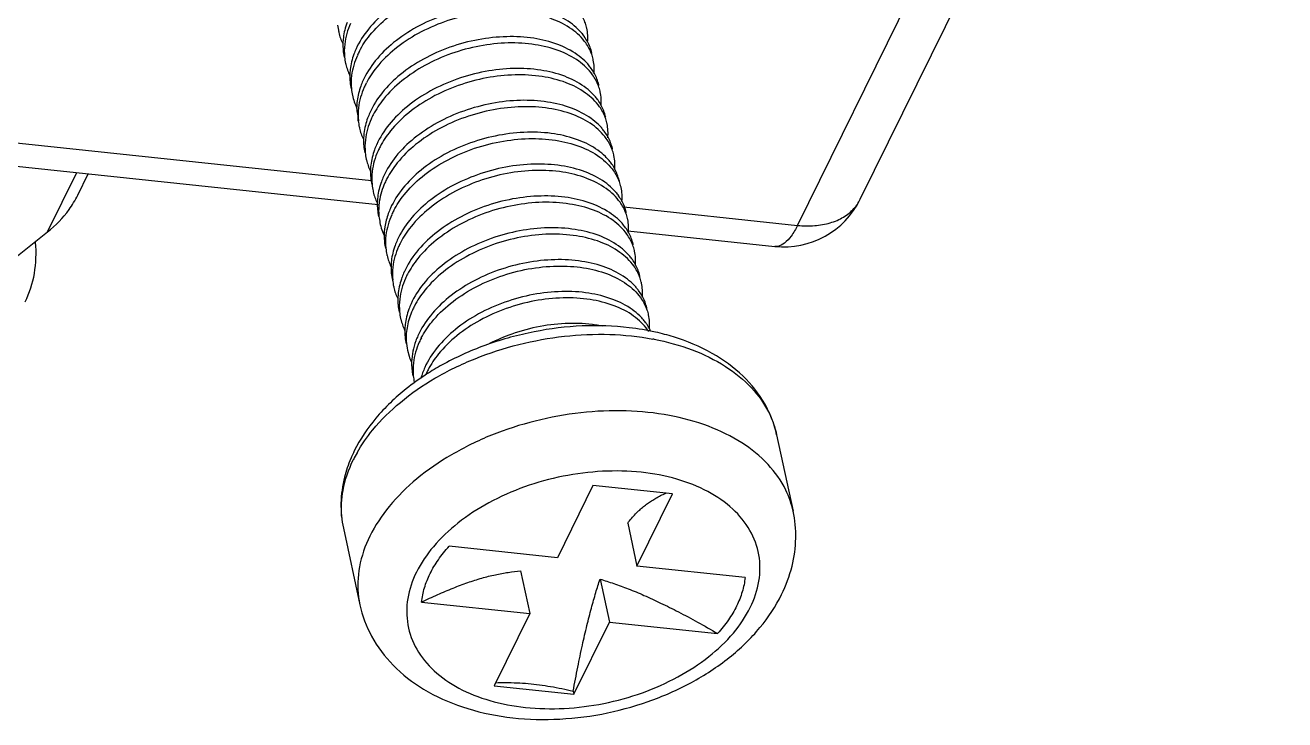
# Model space of a CAD drawing. Header units: millimetres. Extents: x 10368 to 13229, y -13270 to -11269.
# Drawn here: x 13134.02 to 13148.8, y -12437.06 to -12428.91 of the extents above; entities that cross this region are included whole.
import ezdxf

# ---------------------------------------------------------------- set-up
doc = ezdxf.new("R2010")
doc.units = ezdxf.units.MM

# ---------------------------------------------------------------- blocks, each defined once
blk = doc.blocks.new('u59')
at = {"color": 7, "linetype": 'Continuous'}
for p, q in [((-576.26, 172.599), (-576.677, 171.752)), ((-575.327, 172.501), (-576.26, 172.599)), ((-576.252, 172.563), (-576.26, 172.599)), ((-575.744, 171.653), (-575.327, 172.501)), ((-576.677, 171.752), (-577.947, 171.886)), ((-576.568, 171.249), (-576.677, 171.752)), ((-574.474, 171.519), (-575.744, 171.653)), ((-575.636, 171.151), (-575.744, 171.653)), ((-573.557, 170.652), (-573.75, 171.549)), ((-578.27, 171.229), (-577, 171.095)), ((-577, 171.095), (-577.417, 170.248)), ((-576.892, 170.592), (-577, 171.095)), ((-576.485, 170.149), (-576.068, 170.997)), ((-576.068, 170.997), (-574.797, 170.862)), ((-578.64, 169.555), (-578.833, 170.452)), ((-577.417, 170.248), (-576.485, 170.149)), ((-566.929, 169.68), (-570.086, 167.176)), ((-574.308, 168.563), (-574.327, 168.633)), ((-576.895, 167.164), (-578.619, 167.346)), ((-570.086, 167.176), (-570.429, 166.48)), ((-578.885, 167.099), (-583.866, 156.983)), ((-576.845, 166.883), (-578.885, 167.099)), ((-564.258, 165.828), (-573.963, 166.854)), ((-579.621, 166.793), (-584.602, 156.677)), ((-570.439, 166.743), (-570.562, 166.494)), ((-564.524, 165.581), (-573.886, 166.571))]:
    blk.add_line(p, q, dxfattribs=at)
for centre, radius, start, end in [((-574.6, 170.425), 1.068, 4.5647, 12.2501), ((-575.139, 170.569), 1.633, 330.5442, 333.7683), ((-575.167, 170.475), 1.653, 333.7734, 337.2464), ((-575.046, 168.796), 0.673, 5.6993, 12.1284), ((-576.216, 171.458), 3.109, 302.3149, 302.8257), ((-575.407, 169.238), 0.965, 332.4976, 335.753), ((-575.335, 169.138), 0.903, 335.7502, 340.0282), ((-575.284, 169.119), 0.849, 340.0241, 344.5813), ((-575.039, 168.719), 0.682, 358.4176, 12.1458), ((-575.095, 168.72), 0.738, 348.6999, 358.3944), ((-574.974, 168.418), 0.682, 18.4031, 24.7375), ((-574.974, 168.42), 0.681, 3.2591, 12.1522), ((-576.63, 171.424), 3.043, 259.1573, 259.4373), ((-576.656, 168.573), 0.557, 204.1666, 208.4019), ((-575.327, 168.864), 0.965, 332.4989, 335.753), ((-575.256, 168.765), 0.905, 335.749, 339.9376), ((-576.638, 168.583), 0.578, 208.4137, 215.4075), ((-576.614, 168.6), 0.608, 215.4191, 220.2756), ((-576.571, 168.637), 0.665, 220.2933, 225.8658), ((-574.885, 168.048), 0.673, 5.6993, 12.1284), ((-575.246, 168.49), 0.965, 332.4976, 335.753), ((-575.174, 168.39), 0.903, 335.7502, 340.0282), ((-576.557, 168.209), 0.578, 208.444, 215.4074), ((-568.707, 167.448), 1.243, 153.9254, 170.1025), ((-576.533, 168.227), 0.608, 215.419, 220.2691), ((-576.49, 168.263), 0.665, 220.287, 225.8659), ((-574.804, 167.674), 0.673, 5.6993, 12.1284), ((-575.165, 168.117), 0.965, 332.4976, 335.753), ((-575.093, 168.016), 0.903, 335.7502, 340.0282), ((-576.477, 167.835), 0.578, 208.444, 215.4074), ((-576.452, 167.853), 0.608, 215.419, 220.2691), ((-576.409, 167.89), 0.665, 220.287, 225.8659), ((-578.724, 166.351), 1, 83.9609, 153.8327), ((-575.085, 167.743), 0.965, 332.4976, 335.753), ((-575.012, 167.643), 0.903, 335.7502, 340.0282), ((-574.724, 167.3), 0.673, 5.6993, 12.1284), ((-576.396, 167.461), 0.578, 208.444, 215.4074), ((-574.66, 166.921), 0.691, 12.293, 26.4694), ((-576.372, 167.479), 0.608, 215.419, 220.2691), ((-576.329, 167.516), 0.665, 220.287, 225.8659), ((-574.634, 166.927), 0.663, 5.733, 12.2327), ((-575.004, 167.369), 0.965, 332.4929, 335.7529), ((-574.933, 167.269), 0.904, 335.7494, 339.9927), ((-569.37, 166.219), 1.191, 144.3265, 153.8663), ((-576.315, 167.088), 0.578, 208.5191, 215.4069), ((-576.291, 167.105), 0.608, 215.419, 220.2686), ((-576.248, 167.142), 0.665, 220.2865, 225.8659), ((-574.923, 166.995), 0.965, 332.4976, 335.753), ((-574.851, 166.895), 0.903, 335.7502, 340.0282), ((-574.562, 166.553), 0.673, 5.6993, 12.1284), ((-576.235, 166.714), 0.578, 208.444, 215.4074), ((-576.21, 166.731), 0.608, 215.419, 220.2691), ((-576.167, 166.768), 0.665, 220.287, 225.8659), ((-574.482, 166.179), 0.673, 5.6993, 12.1284), ((-574.843, 166.621), 0.965, 332.4976, 335.753), ((-574.77, 166.521), 0.903, 335.7502, 340.0282), ((-576.154, 166.34), 0.578, 208.444, 215.4074), ((-576.13, 166.358), 0.608, 215.419, 220.2691), ((-576.087, 166.394), 0.665, 220.287, 225.8659), ((-574.762, 166.248), 0.965, 332.4976, 335.753), ((-574.69, 166.148), 0.903, 335.7502, 340.0282), ((-574.401, 165.805), 0.673, 5.6993, 12.1284), ((-576.074, 165.966), 0.578, 208.444, 215.4074), ((-576.049, 165.984), 0.608, 215.419, 220.2691), ((-576.006, 166.021), 0.665, 220.287, 225.8659), ((-574.312, 165.433), 0.664, 5.6802, 12.1871), ((-574.681, 165.874), 0.965, 332.4976, 335.753), ((-574.609, 165.774), 0.904, 335.7499, 340.0166), ((-575.993, 165.593), 0.578, 208.444, 215.4074), ((-575.969, 165.61), 0.608, 215.419, 220.2691), ((-575.926, 165.647), 0.665, 220.287, 225.8659), ((-574.601, 165.5), 0.965, 332.4976, 335.753), ((-574.528, 165.4), 0.903, 335.7502, 340.0282), ((-574.24, 165.058), 0.673, 5.6993, 12.1284), ((-575.912, 165.219), 0.578, 208.444, 215.4074), ((-575.888, 165.236), 0.608, 215.419, 220.2691), ((-575.845, 165.273), 0.665, 220.287, 225.8659), ((-574.159, 164.684), 0.673, 5.6993, 12.1284)]:
    blk.add_arc(centre, radius, start, end, dxfattribs=at)
for points, start_tangent, end_tangent in [([(-573.75, 171.549), (-573.888, 171.919), (-574.14, 172.258), (-574.498, 172.54), (-574.954, 172.748), (-575.474, 172.867), (-576.027, 172.893), (-576.587, 172.831), (-577.132, 172.685), (-577.639, 172.461), (-578.084, 172.168), (-578.444, 171.817), (-578.698, 171.428)], (-0.210869, 0.977514), (-0.441734, -0.897146)), ([(-574.414, 171.167), (-574.312, 171.477), (-574.313, 171.785), (-574.417, 172.071), (-574.62, 172.323), (-574.91, 172.527), (-575.274, 172.673), (-575.693, 172.754), (-576.146, 172.765), (-576.611, 172.707), (-577.064, 172.581), (-577.481, 172.395), (-577.843, 172.158), (-578.132, 171.881), (-578.33, 171.581)], (0.441734, 0.897146), (-0.441734, -0.897146)), ([(-576.252, 172.563), (-576.307, 172.28), (-576.361, 172.023), (-576.414, 171.792), (-576.467, 171.588), (-576.518, 171.407), (-576.568, 171.249)], (-0.185486, -0.982647), (-0.320445, -0.947267)), ([(-575.345, 172.464), (-575.457, 172.462), (-575.592, 172.465), (-575.725, 172.474), (-575.857, 172.489), (-575.988, 172.508), (-576.12, 172.533), (-576.252, 172.563)], (-0.999387, -0.035021), (-0.971154, 0.238451)), ([(-578.17, 171.564), (-578.074, 171.728), (-577.947, 171.886)], (0.441734, 0.897146), (0.673108, 0.739544)), ([(-576.568, 171.249), (-576.728, 171.3), (-576.899, 171.362), (-577.083, 171.439), (-577.279, 171.529), (-577.488, 171.633), (-577.711, 171.753), (-577.947, 171.886)], (-0.960593, 0.277958), (-0.866594, 0.499014)), ([(-578.33, 171.581), (-578.432, 171.271), (-578.431, 170.964), (-578.327, 170.677), (-578.125, 170.426), (-577.834, 170.222), (-577.47, 170.076), (-577.051, 169.995), (-576.598, 169.984), (-576.134, 170.042), (-575.681, 170.167), (-575.263, 170.354), (-574.901, 170.591), (-574.613, 170.868), (-574.414, 171.167)], (-0.441734, -0.897146), (0.441734, 0.897146)), ([(-578.27, 171.229), (-578.236, 171.397), (-578.17, 171.564)], (0.106327, 0.994331), (0.441734, 0.897146)), ([(-574.474, 171.519), (-574.663, 171.43), (-574.843, 171.354), (-575.016, 171.289), (-575.181, 171.237), (-575.34, 171.197), (-575.491, 171.169), (-575.636, 171.151)], (-0.898809, -0.43834), (-0.995587, -0.093845)), ([(-574.474, 171.519), (-574.508, 171.351), (-574.574, 171.184)], (-0.106327, -0.994331), (-0.441734, -0.897146)), ([(-573.867, 170.744), (-573.745, 171.105), (-573.735, 171.461), (-573.75, 171.549)], (0.441734, 0.897146), (-0.211857, 0.977301)), ([(-578.698, 171.428), (-578.82, 171.097), (-578.864, 170.769), (-578.833, 170.452)], (-0.441734, -0.897146), (0.210869, -0.977514)), ([(-574.574, 171.184), (-574.671, 171.021), (-574.797, 170.862)], (-0.441734, -0.897146), (-0.673108, -0.739544)), ([(-578.833, 170.452), (-578.747, 170.204), (-578.539, 169.903), (-578.232, 169.65), (-577.84, 169.456), (-577.381, 169.329), (-576.874, 169.275), (-576.342, 169.297), (-575.808, 169.394), (-575.294, 169.56), (-574.825, 169.79), (-574.419, 170.072), (-574.095, 170.395), (-573.867, 170.744)], (0.211857, -0.977301), (0.441734, 0.897146)), ([(-576.892, 170.592), (-576.938, 170.536), (-576.985, 170.484), (-577.033, 170.438), (-577.079, 170.397), (-577.126, 170.362), (-577.173, 170.329), (-577.224, 170.298), (-577.279, 170.269), (-577.34, 170.24)], (-0.607708, -0.794161), (-0.916433, -0.400188)), ([(-573.643, 169.835), (-573.57, 170.052), (-573.528, 170.357), (-573.557, 170.652)], (0.386564, 0.922263), (-0.210869, 0.977514)), ([(-573.536, 170.51), (-573.552, 170.208), (-573.674, 169.847)], (0.079803, -0.996811), (-0.441734, -0.897146)), ([(-573.717, 169.766), (-573.902, 169.498), (-574.225, 169.175), (-574.631, 168.892), (-575.101, 168.663), (-575.614, 168.496), (-576.149, 168.4), (-576.681, 168.378), (-577.188, 168.432)], (-0.491493, -0.870882), (-0.983054, 0.183314)), ([(-574.53, 168.846), (-574.295, 169.015), (-573.937, 169.361), (-573.684, 169.744)], (0.840319, 0.542092), (0.441734, 0.897146)), ([(-577.202, 168.435), (-577.647, 168.558), (-578.038, 168.753), (-578.345, 169.006), (-578.554, 169.307), (-578.64, 169.555)], (-0.982147, 0.188116), (-0.211857, 0.977301)), ([(-578.64, 169.555), (-578.501, 169.194), (-578.246, 168.868), (-577.884, 168.6), (-577.43, 168.407), (-577.219, 168.351)], (0.210869, -0.977514), (0.975867, -0.218365)), ([(-577.219, 168.351), (-576.911, 168.299), (-576.358, 168.279), (-575.795, 168.347), (-575.247, 168.497), (-574.739, 168.722), (-574.554, 168.831)], (0.975867, -0.218365), (0.845119, 0.534578)), ([(-577.139, 168.343), (-577.125, 168.323), (-576.962, 168.162), (-576.733, 168.042), (-576.452, 167.969), (-576.135, 167.95), (-575.8, 167.985), (-575.468, 168.075), (-575.158, 168.213), (-574.888, 168.394), (-574.673, 168.607), (-574.551, 168.792)], (0.544491, -0.838767), (0.461533, 0.887123)), ([(-574.447, 168.468), (-574.378, 168.71), (-574.377, 168.862)], (0.41041, 0.911901), (-0.099699, 0.995018)), ([(-577.033, 168.16), (-576.946, 168.087), (-576.717, 167.967), (-576.436, 167.894), (-576.119, 167.875), (-575.784, 167.91), (-575.452, 168), (-575.142, 168.138), (-574.872, 168.319), (-574.657, 168.533), (-574.511, 168.767)], (0.717132, -0.696937), (0.41041, 0.911901)), ([(-576.592, 168.282), (-576.517, 168.268), (-576.199, 168.249), (-575.865, 168.284), (-575.533, 168.374), (-575.272, 168.486)], (0.979648, -0.200722), (0.8894, 0.45713)), ([(-574.406, 168.454), (-574.372, 168.576)], (0.342689, 0.939449), (0.194819, 0.980839)), ([(-574.277, 168.326), (-574.292, 168.488)], (0.025892, 0.999665), (-0.21051, 0.977592)), ([(-574.471, 168.419), (-574.593, 168.233), (-574.812, 168.016), (-575.085, 167.835), (-575.391, 167.699), (-575.726, 167.61), (-576.063, 167.576), (-576.375, 167.596), (-576.654, 167.669), (-576.88, 167.787), (-577.041, 167.944), (-577.113, 168.077)], (-0.461513, -0.887133), (-0.350755, 0.936467)), ([(-576.953, 167.786), (-576.866, 167.714), (-576.637, 167.593), (-576.355, 167.521), (-576.038, 167.501), (-575.704, 167.537), (-575.371, 167.626), (-575.061, 167.765), (-574.791, 167.945), (-574.577, 168.159), (-574.431, 168.393)], (0.717132, -0.696937), (0.41041, 0.911901)), ([(-574.366, 168.094), (-574.307, 168.277), (-574.294, 168.458)], (0.41041, 0.911901), (-0.056715, 0.99839)), ([(-574.227, 168.189), (-574.23, 168.2), (-574.275, 168.33)], (-0.21051, 0.977592), (-0.417903, 0.908491)), ([(-577.134, 168.149), (-577.143, 168.313)], (-0.209965, 0.977709), (0.095684, 0.995412)), ([(-574.325, 168.082), (-574.282, 168.262), (-574.277, 168.326)], (0.341218, 0.939984), (0.025892, 0.999665)), ([(-577.113, 168.077), (-577.131, 168.135), (-577.134, 168.149)], (-0.350755, 0.936467), (-0.209965, 0.977709)), ([(-577.118, 168.074), (-577.116, 168.065), (-577.066, 167.934)], (0.210234, -0.977651), (0.475952, -0.879471)), ([(-577.032, 167.703), (-576.964, 167.575), (-576.801, 167.415), (-576.572, 167.294), (-576.291, 167.222), (-575.974, 167.202), (-575.639, 167.238), (-575.307, 167.327), (-574.997, 167.466), (-574.726, 167.646), (-574.512, 167.86), (-574.39, 168.045)], (0.350903, -0.936412), (0.461533, 0.887123)), ([(-574.286, 167.72), (-574.217, 167.963), (-574.216, 168.115)], (0.41041, 0.911901), (-0.099699, 0.995018)), ([(-574.196, 167.952), (-574.211, 168.115)], (0.025892, 0.999665), (-0.21051, 0.977592)), ([(-577.063, 167.939), (-577.054, 167.775)], (-0.095434, -0.995436), (0.210234, -0.977651)), ([(-576.872, 167.412), (-576.785, 167.34), (-576.556, 167.219), (-576.275, 167.147), (-575.958, 167.127), (-575.623, 167.163), (-575.291, 167.252), (-574.981, 167.391), (-574.71, 167.572), (-574.496, 167.785), (-574.35, 168.019)], (0.717132, -0.696937), (0.41041, 0.911901)), ([(-574.244, 167.708), (-574.201, 167.888), (-574.196, 167.952)], (0.341218, 0.939984), (0.025892, 0.999665)), ([(-574.147, 167.815), (-574.149, 167.826), (-574.194, 167.957)], (-0.21051, 0.977592), (-0.417903, 0.908491)), ([(-577.054, 167.775), (-577.051, 167.766), (-577.032, 167.703)], (0.210234, -0.977651), (0.350903, -0.936412)), ([(-574.205, 167.347), (-574.136, 167.589), (-574.135, 167.741)], (0.41041, 0.911901), (-0.099699, 0.995018)), ([(-574.116, 167.578), (-574.131, 167.741)], (0.025892, 0.999665), (-0.21051, 0.977592)), ([(-577.037, 167.7), (-577.035, 167.691), (-576.985, 167.56)], (0.210234, -0.977651), (0.475952, -0.879471)), ([(-576.952, 167.33), (-576.883, 167.201), (-576.72, 167.041), (-576.492, 166.92), (-576.21, 166.848), (-575.893, 166.828), (-575.559, 166.864), (-575.226, 166.953), (-574.916, 167.092), (-574.646, 167.273), (-574.431, 167.486), (-574.309, 167.671)], (0.350903, -0.936412), (0.461533, 0.887123)), ([(-576.792, 167.039), (-576.704, 166.966), (-576.475, 166.846), (-576.194, 166.773), (-575.877, 166.754), (-575.542, 166.789), (-575.21, 166.878), (-574.9, 167.017), (-574.63, 167.198), (-574.415, 167.411), (-574.269, 167.646)], (0.717132, -0.696937), (0.41041, 0.911901)), ([(-569.931, 167.662), (-569.945, 167.298)], (-0.172599, -0.984992), (0.089079, -0.996025)), ([(-576.982, 167.565), (-576.973, 167.401)], (-0.095434, -0.995436), (0.210234, -0.977651)), ([(-574.163, 167.334), (-574.12, 167.514), (-574.116, 167.578)], (0.341218, 0.939984), (0.025892, 0.999665)), ([(-574.066, 167.442), (-574.069, 167.453), (-574.113, 167.583)], (-0.21051, 0.977592), (-0.417903, 0.908491)), ([(-578.885, 167.099), (-578.81, 167.225), (-578.731, 167.308), (-578.652, 167.345), (-578.619, 167.345)], (0.441734, 0.897146), (0.993802, -0.111161)), ([(-576.973, 167.401), (-576.971, 167.392), (-576.952, 167.33)], (0.210234, -0.977651), (0.350903, -0.936412)), ([(-576.957, 167.327), (-576.955, 167.317), (-576.904, 167.186)], (0.210234, -0.977651), (0.475952, -0.879471)), ([(-576.871, 166.956), (-576.803, 166.828), (-576.64, 166.667), (-576.411, 166.547), (-576.13, 166.474), (-575.812, 166.455), (-575.478, 166.49), (-575.146, 166.579), (-574.835, 166.718), (-574.565, 166.899), (-574.351, 167.112), (-574.229, 167.297)], (0.350903, -0.936412), (0.461533, 0.887123)), ([(-574.124, 166.973), (-574.056, 167.215), (-574.054, 167.367)], (0.41041, 0.911901), (-0.099699, 0.995018)), ([(-574.035, 167.228), (-574.044, 167.333), (-574.05, 167.367)], (-0.006819, 0.999977), (-0.211783, 0.977317)), ([(-576.901, 167.191), (-576.892, 167.028)], (-0.095434, -0.995436), (0.210234, -0.977651)), ([(-576.711, 166.665), (-576.624, 166.592), (-576.395, 166.472), (-576.113, 166.399), (-575.796, 166.38), (-575.462, 166.415), (-575.13, 166.505), (-574.819, 166.643), (-574.549, 166.824), (-574.335, 167.037), (-574.189, 167.272)], (0.717132, -0.696937), (0.41041, 0.911901)), ([(-574.083, 166.96), (-574.043, 167.117), (-574.035, 167.228)], (0.341791, 0.939776), (-0.006819, 0.999977)), ([(-570.086, 167.176), (-570.338, 166.913)], (-0.783462, -0.62144), (-0.582554, -0.812792)), ([(-578.885, 167.099), (-579.086, 167.102), (-579.268, 167.069), (-579.425, 167.001), (-579.547, 166.901), (-579.621, 166.793)], (-0.994465, 0.105072), (-0.442477, -0.89678)), ([(-576.892, 167.028), (-576.89, 167.018), (-576.871, 166.956)], (0.210234, -0.977651), (0.350903, -0.936412)), ([(-576.876, 166.953), (-576.874, 166.943), (-576.823, 166.812)], (0.210234, -0.977651), (0.477113, -0.878842)), ([(-574.148, 166.923), (-574.268, 166.741), (-574.479, 166.529), (-574.747, 166.348), (-575.055, 166.209), (-575.393, 166.117), (-575.732, 166.081), (-576.046, 166.1), (-576.332, 166.174), (-576.565, 166.298), (-576.726, 166.459), (-576.791, 166.582)], (-0.461604, -0.887086), (-0.350985, 0.936381)), ([(-576.63, 166.291), (-576.543, 166.218), (-576.314, 166.098), (-576.033, 166.025), (-575.716, 166.006), (-575.381, 166.042), (-575.049, 166.131), (-574.739, 166.269), (-574.468, 166.45), (-574.254, 166.664), (-574.108, 166.898)], (0.717132, -0.696937), (0.41041, 0.911901)), ([(-574.044, 166.599), (-573.978, 166.818), (-573.974, 166.994)], (0.41041, 0.911901), (-0.100223, 0.994965)), ([(-573.954, 166.831), (-573.969, 166.993)], (0.025892, 0.999665), (-0.21051, 0.977592)), ([(-576.812, 166.654), (-576.821, 166.817)], (-0.210554, 0.977582), (0.094419, 0.995533)), ([(-574.002, 166.587), (-573.959, 166.767), (-573.954, 166.831)], (0.341218, 0.939984), (0.025892, 0.999665)), ([(-573.905, 166.694), (-573.907, 166.705), (-573.952, 166.835)], (-0.21051, 0.977592), (-0.417903, 0.908491)), ([(-576.791, 166.582), (-576.81, 166.648), (-576.812, 166.654)], (-0.350985, 0.936381), (-0.210554, 0.977582)), ([(-576.796, 166.579), (-576.793, 166.57), (-576.743, 166.439)], (0.210234, -0.977651), (0.475952, -0.879471)), ([(-573.963, 166.225), (-573.894, 166.468), (-573.893, 166.62)], (0.41041, 0.911901), (-0.099699, 0.995018)), ([(-573.874, 166.457), (-573.889, 166.619)], (0.025892, 0.999665), (-0.21051, 0.977592)), ([(-576.74, 166.444), (-576.731, 166.28)], (-0.095434, -0.995436), (0.210234, -0.977651)), ([(-576.71, 166.208), (-576.641, 166.08), (-576.479, 165.919), (-576.25, 165.799), (-575.968, 165.726), (-575.651, 165.707), (-575.317, 165.743), (-574.984, 165.832), (-574.674, 165.97), (-574.404, 166.151), (-574.189, 166.365), (-574.068, 166.55)], (0.350903, -0.936412), (0.461533, 0.887123)), ([(-576.55, 165.917), (-576.462, 165.845), (-576.233, 165.724), (-575.952, 165.652), (-575.635, 165.632), (-575.3, 165.668), (-574.968, 165.757), (-574.658, 165.896), (-574.388, 166.077), (-574.173, 166.29), (-574.028, 166.524)], (0.717132, -0.696937), (0.41041, 0.911901)), ([(-573.922, 166.213), (-573.878, 166.393), (-573.874, 166.457)], (0.341218, 0.939984), (0.025892, 0.999665)), ([(-573.824, 166.32), (-573.827, 166.331), (-573.872, 166.462)], (-0.21051, 0.977592), (-0.417903, 0.908491)), ([(-576.731, 166.28), (-576.729, 166.271), (-576.71, 166.208)], (0.210234, -0.977651), (0.350903, -0.936412)), ([(-576.715, 166.205), (-576.713, 166.196), (-576.662, 166.065)], (0.210234, -0.977651), (0.475952, -0.879471)), ([(-576.629, 165.834), (-576.561, 165.706), (-576.398, 165.546), (-576.169, 165.425), (-575.888, 165.353), (-575.57, 165.333), (-575.236, 165.369), (-574.904, 165.458), (-574.593, 165.597), (-574.323, 165.778), (-574.109, 165.991), (-573.987, 166.176)], (0.350903, -0.936412), (0.461533, 0.887123)), ([(-576.469, 165.544), (-576.382, 165.471), (-576.153, 165.35), (-575.872, 165.278), (-575.554, 165.258), (-575.22, 165.294), (-574.888, 165.383), (-574.577, 165.522), (-574.307, 165.703), (-574.093, 165.916), (-573.947, 166.15)], (0.717132, -0.696937), (0.41041, 0.911901)), ([(-573.882, 165.851), (-573.814, 166.094), (-573.813, 166.246)], (0.41041, 0.911901), (-0.099699, 0.995018)), ([(-573.793, 166.083), (-573.808, 166.246)], (0.025892, 0.999665), (-0.21051, 0.977592)), ([(-576.659, 166.07), (-576.65, 165.906)], (-0.095434, -0.995436), (0.210234, -0.977651)), ([(-573.841, 165.839), (-573.798, 166.019), (-573.793, 166.083)], (0.341218, 0.939984), (0.025892, 0.999665)), ([(-573.744, 165.947), (-573.746, 165.957), (-573.791, 166.088)], (-0.21051, 0.977592), (-0.417903, 0.908491)), ([(-576.65, 165.906), (-576.648, 165.897), (-576.629, 165.834)], (0.210234, -0.977651), (0.350903, -0.936412)), ([(-576.634, 165.831), (-576.632, 165.822), (-576.582, 165.691)], (0.210234, -0.977651), (0.475952, -0.879471)), ([(-573.802, 165.478), (-573.733, 165.72), (-573.732, 165.872)], (0.41041, 0.911901), (-0.099699, 0.995018)), ([(-573.712, 165.719), (-573.727, 165.868), (-573.727, 165.872)], (0.012541, 0.999921), (-0.211139, 0.977456)), ([(-576.579, 165.696), (-576.57, 165.532)], (-0.095434, -0.995436), (0.210234, -0.977651)), ([(-576.549, 165.461), (-576.48, 165.332), (-576.317, 165.172), (-576.088, 165.051), (-575.807, 164.979), (-575.49, 164.959), (-575.155, 164.995), (-574.823, 165.084), (-574.513, 165.223), (-574.243, 165.404), (-574.028, 165.617), (-573.906, 165.802)], (0.350903, -0.936412), (0.461533, 0.887123)), ([(-576.388, 165.17), (-576.301, 165.097), (-576.072, 164.977), (-575.791, 164.904), (-575.474, 164.885), (-575.139, 164.92), (-574.807, 165.009), (-574.497, 165.148), (-574.226, 165.329), (-574.012, 165.542), (-573.866, 165.777)], (0.717132, -0.696937), (0.41041, 0.911901)), ([(-573.76, 165.465), (-573.718, 165.638), (-573.712, 165.719)], (0.341404, 0.939917), (0.012541, 0.999921)), ([(-573.663, 165.573), (-573.714, 165.722)], (-0.211139, 0.977456), (-0.429435, 0.903098)), ([(-576.57, 165.532), (-576.568, 165.523), (-576.549, 165.461)], (0.210234, -0.977651), (0.350903, -0.936412)), ([(-576.554, 165.458), (-576.552, 165.448), (-576.501, 165.317)], (0.210234, -0.977651), (0.475952, -0.879471)), ([(-576.468, 165.087), (-576.4, 164.959), (-576.237, 164.798), (-576.008, 164.678), (-575.726, 164.605), (-575.409, 164.586), (-575.075, 164.621), (-574.743, 164.71), (-574.432, 164.849), (-574.162, 165.03), (-573.948, 165.243), (-573.826, 165.428)], (0.350903, -0.936412), (0.461533, 0.887123)), ([(-576.308, 164.796), (-576.22, 164.723), (-575.992, 164.603), (-575.71, 164.53), (-575.393, 164.511), (-575.059, 164.546), (-574.726, 164.636), (-574.416, 164.774), (-574.146, 164.955), (-573.931, 165.169), (-573.786, 165.403)], (0.717132, -0.696937), (0.41041, 0.911901)), ([(-573.721, 165.104), (-573.653, 165.339), (-573.651, 165.498)], (0.41041, 0.911901), (-0.099797, 0.995008)), ([(-573.632, 165.335), (-573.647, 165.498)], (0.025892, 0.999665), (-0.21051, 0.977592)), ([(-576.498, 165.322), (-576.489, 165.159)], (-0.095434, -0.995436), (0.210234, -0.977651)), ([(-573.68, 165.091), (-573.636, 165.271), (-573.632, 165.335)], (0.341218, 0.939984), (0.025892, 0.999665)), ([(-573.582, 165.199), (-573.585, 165.21), (-573.63, 165.34)], (-0.21051, 0.977592), (-0.417903, 0.908491)), ([(-576.489, 165.159), (-576.487, 165.149), (-576.468, 165.087)], (0.210234, -0.977651), (0.350903, -0.936412)), ([(-576.473, 165.084), (-576.471, 165.074), (-576.421, 164.943)], (0.210234, -0.977651), (0.475952, -0.879471)), ([(-573.641, 164.73), (-573.572, 164.972), (-573.571, 165.124)], (0.41041, 0.911901), (-0.099699, 0.995018)), ([(-573.551, 164.962), (-573.566, 165.124)], (0.025892, 0.999665), (-0.21051, 0.977592)), ([(-576.409, 164.785), (-576.418, 164.948)], (-0.210234, 0.977651), (0.095434, 0.995436)), ([(-573.745, 165.054), (-573.867, 164.869), (-574.081, 164.656), (-574.352, 164.475), (-574.662, 164.337), (-574.994, 164.247), (-575.329, 164.212), (-575.646, 164.231), (-575.927, 164.304), (-576.156, 164.424), (-576.319, 164.585), (-576.387, 164.713)], (-0.461533, -0.887123), (-0.350903, 0.936412)), ([(-576.227, 164.422), (-576.14, 164.349), (-575.911, 164.229), (-575.63, 164.157), (-575.312, 164.137), (-574.978, 164.173), (-574.646, 164.262), (-574.335, 164.401), (-574.065, 164.581), (-573.851, 164.795), (-573.705, 165.029)], (0.717132, -0.696937), (0.41041, 0.911901)), ([(-573.599, 164.718), (-573.556, 164.898), (-573.551, 164.962)], (0.341218, 0.939984), (0.025892, 0.999665)), ([(-573.502, 164.825), (-573.504, 164.836), (-573.549, 164.966)], (-0.21051, 0.977592), (-0.417903, 0.908491)), ([(-576.387, 164.713), (-576.406, 164.775), (-576.409, 164.785)], (-0.350903, 0.936412), (-0.210234, 0.977651))]:
    blk.add_spline(points, degree=3, dxfattribs=dict(at, start_tangent=start_tangent, end_tangent=end_tangent))

msp = doc.modelspace()

# ---------------------------------------------------------------- block references
at = {"rotation": 180}
msp.add_blockref('u59', (12564.199, -12264.161), dxfattribs=at)

doc.saveas('drawing.dxf')
